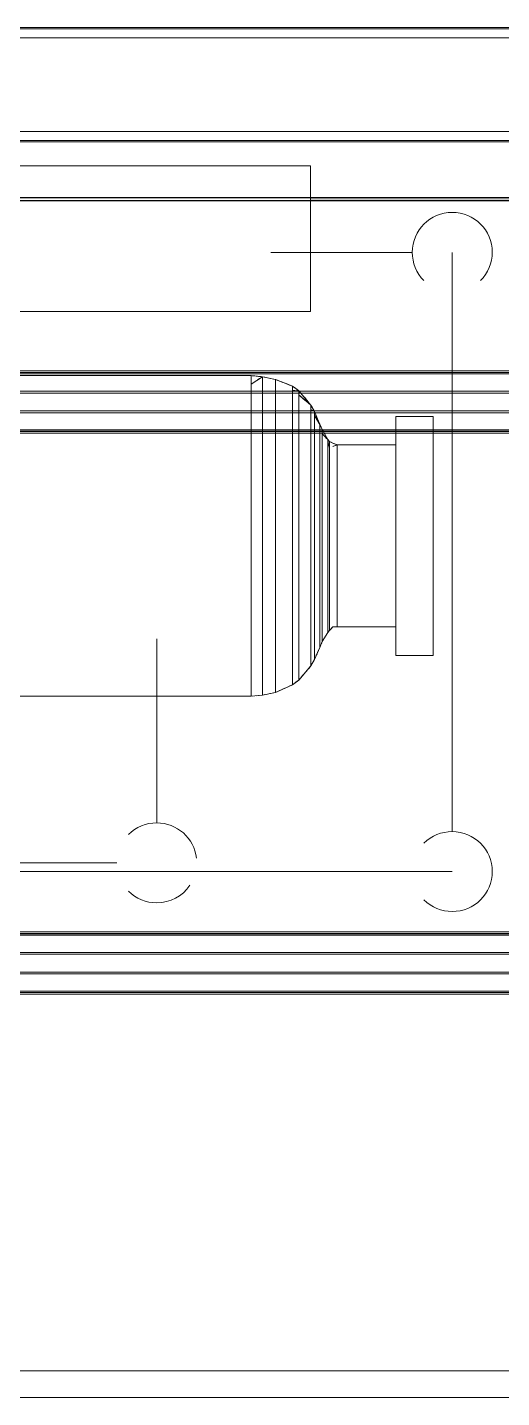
# Model space of a CAD drawing. Header units: centimetres. Extents: x -1906 to 5208, y -261 to 2955.
# Drawn here: x -537.8 to -448.8, y 1942.9 to 2199.9 of the extents above; entities that cross this region are included whole.
import ezdxf

# ---------------------------------------------------------------- set-up
doc = ezdxf.new("R2010")
doc.units = ezdxf.units.CM
doc.linetypes.add('_Overhead', pattern=[0.47625, 0.3175, -0.15875])
doc.linetypes.add('Hidden', pattern=[0.714375, 0.47625, -0.238125])
for name, color, linetype, lineweight in [('A-DETL-HDLN', 7, 'Hidden', 18), ('A-WALL', 7, 'Continuous', 18), ('A-WALL-PATT', 7, 'Continuous', 50), ('M-EQPM', 7, 'Continuous', 18), ('M-HVAC-DUCT', 7, 'Continuous', 18), ('P-PIPE', 7, 'Continuous', 18), ('S-BEAM', 7, 'Continuous', 18)]:
    doc.layers.add(name, color=color, linetype=linetype, lineweight=lineweight)

# ---------------------------------------------------------------- blocks, each defined once
blk = doc.blocks.new('Costanera Perfil Z - Parametrizado - h_22cm-1721855-N01 - Planta trazado tuberias refrig exist_ - detalle 1')
at = {"layer": 'S-BEAM', "color": 254, "true_color": 0xcccccc}
for p, q in [((-10.75, 295.36), (-10.75, 1931.15)), ((-10.75, 1931.15), (-10.75, 295.36)), ((-10.45, 1931.15), (-10.45, 295.36)), ((-10.45, 1931.15), (-10.45, 295.36)), ((-8.8, 1931.15), (-8.8, 295.36)), ((-8.8, 1931.15), (-8.8, 295.36)), ((8.8, 1931.15), (8.8, 248.74)), ((8.8, 1931.15), (8.8, 248.74)), ((10.45, 1931.15), (10.45, 323.25)), ((10.45, 1931.15), (10.45, 323.25)), ((10.75, 1931.15), (10.75, 323.25)), ((10.75, 1931.15), (10.75, 323.25))]:
    blk.add_line(p, q, dxfattribs=at)
blk = doc.blocks.new('Costanera Perfil Z - Parametrizado - h_22cm-1724293-N01 - Planta trazado tuberias refrig exist_ - detalle 1')
at = {"layer": 'S-BEAM', "color": 254, "true_color": 0xcccccc}
for p, q in [((-5.84, -2767.55), (-5.84, -4403.33)), ((-5.54, -2767.55), (-5.54, -4403.33)), ((-5.5, -4403.33), (-5.5, -2767.55)), ((-5.26, -2767.55), (-5.26, -4403.33)), ((1.67, -2767.55), (1.67, -4403.33)), ((2.01, -2767.55), (2.01, -4403.33)), ((-2.01, -3580.45), (-2.01, -4368.35)), ((-1.67, -3580.45), (-1.67, -4368.35)), ((5.26, -3580.45), (5.26, -4368.35)), ((5.5, -3580.45), (5.5, -4368.35)), ((5.54, -3580.45), (5.54, -4368.35)), ((5.84, -3580.45), (5.84, -4368.35))]:
    blk.add_line(p, q, dxfattribs=at)
blk = doc.blocks.new('Costanera Perfil Z - Parametrizado - h_22cm-V8-N01 - Planta trazado tuberias refrig exist_ - detalle 1')
at = {"layer": 'S-BEAM', "color": 254, "true_color": 0xcccccc}
for p, q in [((-5.84, -2767.55), (-5.84, -4403.33)), ((-5.54, -2767.55), (-5.54, -4403.33)), ((-5.5, -4403.33), (-5.5, -2767.55)), ((-5.26, -2767.55), (-5.26, -4403.33)), ((1.67, -2767.55), (1.67, -4403.33)), ((2.01, -2767.55), (2.01, -4403.33)), ((5.54, -2767.55), (5.54, -4403.33)), ((5.84, -2767.55), (5.84, -4403.33)), ((-2.01, -3580.45), (-2.01, -4368.35)), ((-1.67, -3580.45), (-1.67, -4368.35)), ((5.26, -3580.45), (5.26, -4368.35)), ((5.5, -3580.45), (5.5, -4368.35))]:
    blk.add_line(p, q, dxfattribs=at)
blk = doc.blocks.new('PQ_RVR_EST-01_ZZ_ZZ_MO_T_A_rvt-1-N01 - Planta trazado tuberias refrig exist_ - detalle 1')
at = {"layer": 'S-BEAM', "color": 254, "linetype": '_Overhead', "lineweight": 18, "true_color": 0xd4d4d4}
for name, p, rotation in [('Costanera Perfil Z - Parametrizado - h_22cm-1721855-N01 - Planta trazado tuberias refrig exist_ - detalle 1', (183.57, 2189.2), 90.00000000000001), ('Costanera Perfil Z - Parametrizado - h_22cm-V8-N01 - Planta trazado tuberias refrig exist_ - detalle 1', (-4515.13, 2129.67), 89.99999999999964), ('Costanera Perfil Z - Parametrizado - h_22cm-1724293-N01 - Planta trazado tuberias refrig exist_ - detalle 1', (-4515.13, 2024.39), 89.99999999999964)]:
    blk.add_blockref(name, p, dxfattribs=dict(at, rotation=rotation))
blk = doc.blocks.new('PQ_RVR_ARQ-01_ZZ_ZZ_MO_T_A_rvt-1-N01 - Planta trazado tuberias refrig exist_ - detalle 1')
at = {"layer": 'A-WALL-PATT', "lineweight": 18, "true_color": 0xdddddd}
h = blk.add_hatch(color=254, dxfattribs=at)
h.paths.add_polyline_path([(-118.93, 2167.46), (-118.93, 2167.96), (-484.65, 2167.96), (-484.65, 2167.46), (-170.32, 2167.46)])
h.paths.add_polyline_path([(-808.25, 2167.46), (-808.25, 2167.96), (-1098.85, 2167.96), (-1098.85, 2167.46), (-853.8, 2167.46)])
h.paths.add_polyline_path([(-1101.39, 2167.46), (-1101.39, 2167.96), (-1126.31, 2167.96), (-1126.31, 2167.46), (-1116.68, 2167.46)])
h.paths.add_polyline_path([(-1128.85, 2167.46), (-1128.85, 2167.96), (-1308.74, 2167.96), (-1308.74, 2167.46)])
h.paths.add_polyline_path([(-1458.74, 2167.46), (-1458.74, 2167.96), (-1476.02, 2167.96), (-1476.02, 2167.46)])
h.paths.add_polyline_path([(-1556.02, 2167.46), (-1556.02, 2167.96), (-1679.32, 2167.96), (-1679.32, 2167.46), (-1589.85, 2167.46)])
h.paths.add_polyline_path([(-1729.32, 2167.46), (-1729.32, 2167.96), (-1747.58, 2167.96), (-1747.58, 2167.46)])
h.paths.add_polyline_path([(-1726.78, 2167.46), (-1720.82, 2167.46), (-1720.82, 2167.96), (-1726.78, 2167.96)])
h.paths.add_polyline_path([(-1718.28, 2167.46), (-1693.36, 2167.46), (-1693.36, 2167.96), (-1718.28, 2167.96)])
h.paths.add_polyline_path([(-1690.82, 2167.46), (-1681.86, 2167.46), (-1681.86, 2167.96), (-1690.82, 2167.96), (-1690.82, 2167.6)])
at = {"layer": 'A-WALL', "color": 253, "lineweight": 25, "true_color": 0xaaaaaa}
for p, q in [((-118.93, 2167.96), (-1747.58, 2167.96)), ((-1747.58, 2167.46), (-118.93, 2167.46))]:
    blk.add_line(p, q, dxfattribs=at)
blk = doc.blocks.new('bomba 3 - bomba 3-1351462-N01 - Planta trazado tuberias refrig exist_ - detalle 1')
at = {"layer": 'A-DETL-HDLN'}
for p, q in [((-21.75, 162.04), (-23.41, 162.04)), ((-23.41, 162.04), (-21.75, 162.04)), ((-23.41, 155.04), (-23.41, 162.04)), ((-18.56, 162.04), (-21.75, 162.04)), ((-21.75, 162.04), (-18.56, 162.04)), ((-14.08, 162.04), (-18.56, 162.04)), ((-18.56, 162.04), (-14.08, 162.04)), ((-8.62, 162.04), (-14.08, 162.04)), ((-14.08, 162.04), (-8.62, 162.04)), ((-2.61, 162.04), (-8.62, 162.04)), ((-8.62, 162.04), (-2.61, 162.04)), ((3.51, 162.04), (-2.61, 162.04)), ((-2.61, 162.04), (3.51, 162.04)), ((9.3, 162.04), (3.51, 162.04)), ((3.51, 162.04), (9.3, 162.04)), ((14.32, 162.04), (9.3, 162.04)), ((9.3, 162.04), (14.32, 162.04)), ((18.19, 162.04), (14.32, 162.04)), ((14.32, 162.04), (18.19, 162.04)), ((20.64, 162.04), (18.19, 162.04)), ((20.64, 162.04), (18.19, 162.04)), ((21.47, 162.04), (20.64, 162.04)), ((20.64, 162.04), (21.47, 162.04)), ((21.47, 155.04), (21.47, 162.04)), ((-23.41, 155.04), (-21.75, 155.04)), ((-21.75, 155.04), (-23.41, 155.04)), ((-21.75, 155.04), (-18.56, 155.04)), ((-18.56, 155.04), (-21.75, 155.04)), ((-18.56, 155.04), (-14.08, 155.04)), ((-14.08, 155.04), (-18.56, 155.04)), ((-18.05, 155.04), (-18.05, 144.01)), ((-14.08, 155.04), (-8.62, 155.04)), ((-8.62, 155.04), (-14.08, 155.04)), ((-8.62, 155.04), (-2.61, 155.04)), ((-2.61, 155.04), (-8.62, 155.04)), ((-2.61, 155.04), (3.51, 155.04)), ((3.51, 155.04), (-2.61, 155.04)), ((3.51, 155.04), (9.3, 155.04)), ((9.3, 155.04), (3.51, 155.04)), ((9.3, 155.04), (14.32, 155.04)), ((14.32, 155.04), (9.3, 155.04)), ((14.32, 155.04), (18.19, 155.04)), ((18.19, 155.04), (14.32, 155.04)), ((16.09, 155.04), (16.09, 144.01)), ((18.19, 155.04), (20.64, 155.04)), ((20.64, 155.04), (18.19, 155.04)), ((21.47, 155.04), (20.64, 155.04)), ((21.47, 155.04), (20.64, 155.04)), ((-18.41, 143.22), (-18.05, 144.01)), ((-18.05, 144.01), (-18.41, 143.22)), ((-17.77, 143.22), (-18.05, 144.01)), ((-17.77, 143.22), (-18.05, 144.01)), ((-16.54, 144.01), (-18.05, 144.01)), ((-16.54, 144.01), (-18.05, 144.01)), ((-13.66, 144.01), (-16.54, 144.01)), ((-13.66, 144.01), (-16.54, 144.01)), ((-9.66, 144.01), (-13.66, 144.01)), ((-9.66, 144.01), (-13.66, 144.01)), ((-4.89, 144.01), (-9.66, 144.01)), ((-4.89, 144.01), (-9.66, 144.01)), ((0.21, 144.01), (-4.89, 144.01)), ((0.21, 144.01), (-4.89, 144.01)), ((5.2, 144.01), (0.21, 144.01)), ((5.2, 144.01), (0.21, 144.01)), ((9.63, 144.01), (5.2, 144.01)), ((9.63, 144.01), (5.2, 144.01)), ((13.11, 144.01), (9.63, 144.01)), ((13.11, 144.01), (9.63, 144.01)), ((15.33, 144.01), (13.11, 144.01)), ((15.33, 144.01), (13.11, 144.01)), ((15.33, 144.01), (16.09, 144.01)), ((15.33, 144.01), (16.09, 144.01)), ((16.11, 143.22), (16.09, 144.01)), ((16.09, 144.01), (16.1, 143.88)), ((-19.06, 142.26), (-20.96, 141.23)), ((-20.96, 141.23), (-19.06, 142.26)), ((-20.15, 141.23), (-19.06, 142.26)), ((-20.15, 141.23), (-19.06, 142.26)), ((-19.06, 142.26), (-18.7, 142.57)), ((-18.7, 142.57), (-19.06, 142.26)), ((-19.06, 142.26), (-17.46, 142.26)), ((-17.46, 142.26), (-19.06, 142.26)), ((-18.7, 142.57), (-18.41, 143.22)), ((-17.14, 142.57), (-18.7, 142.57)), ((-18.7, 142.57), (-17.46, 142.26)), ((-17.46, 142.26), (-18.7, 142.57)), ((-18.7, 142.57), (-17.14, 142.57)), ((-18.41, 143.22), (-18.47, 143.09)), ((-17.46, 142.26), (-14.41, 142.26)), ((-14.41, 142.26), (-17.46, 142.26)), ((-14.14, 142.57), (-17.14, 142.57)), ((-17.14, 142.57), (-14.14, 142.57)), ((-14.41, 142.26), (-10.17, 142.26)), ((-10.17, 142.26), (-14.41, 142.26)), ((-9.99, 142.57), (-14.14, 142.57)), ((-14.14, 142.57), (-9.99, 142.57)), ((-10.17, 142.26), (-5.12, 142.26)), ((-5.12, 142.26), (-10.17, 142.26)), ((-5.04, 142.57), (-9.99, 142.57)), ((-9.99, 142.57), (-5.04, 142.57)), ((-5.12, 142.26), (0.29, 142.26)), ((0.29, 142.26), (-5.12, 142.26)), ((0.26, 142.57), (-5.04, 142.57)), ((-5.04, 142.57), (0.26, 142.57)), ((0.26, 142.57), (5.44, 142.57)), ((0.26, 142.57), (5.44, 142.57)), ((0.29, 142.26), (5.57, 142.26)), ((5.57, 142.26), (0.29, 142.26)), ((10.04, 142.57), (5.44, 142.57)), ((5.44, 142.57), (10.04, 142.57)), ((5.57, 142.26), (10.27, 142.26)), ((10.27, 142.26), (5.57, 142.26)), ((13.66, 142.57), (10.04, 142.57)), ((10.04, 142.57), (13.66, 142.57)), ((10.27, 142.26), (13.95, 142.26)), ((13.95, 142.26), (10.27, 142.26)), ((15.96, 142.57), (13.66, 142.57)), ((15.96, 142.57), (13.66, 142.57)), ((13.95, 142.26), (16.31, 142.26)), ((16.31, 142.26), (13.95, 142.26)), ((16.76, 142.57), (15.96, 142.57)), ((15.96, 142.57), (16.76, 142.57)), ((16.11, 143.22), (16.76, 142.57)), ((17.12, 142.26), (16.31, 142.26)), ((16.31, 142.26), (17.12, 142.26)), ((16.66, 142.67), (16.76, 142.57)), ((17.12, 142.26), (16.76, 142.57)), ((17.12, 142.26), (18.81, 141.23)), ((-69.57, 139.04), (-70.4, 139.04)), ((-70.4, 139.04), (-69.57, 139.04)), ((-70.4, -184.56), (-70.4, 139.04)), ((-67.2, 139.04), (-69.57, 139.04)), ((-69.57, 139.04), (-67.2, 139.04)), ((-63.56, 139.04), (-67.2, 139.04)), ((-67.2, 139.04), (-63.56, 139.04)), ((-59.1, 139.04), (-63.56, 139.04)), ((-63.56, 139.04), (-59.1, 139.04)), ((-54.36, 139.04), (-59.1, 139.04)), ((-54.36, 139.04), (-59.1, 139.04)), ((-49.9, 139.04), (-54.36, 139.04)), ((-49.9, 139.04), (-54.36, 139.04)), ((-46.26, 139.04), (-49.9, 139.04)), ((-46.26, 139.04), (-49.9, 139.04)), ((-43.89, 139.04), (-46.26, 139.04)), ((-43.89, 139.04), (-46.26, 139.04)), ((-43.07, 139.04), (-43.89, 139.04)), ((-43.07, 139.04), (-43.89, 139.04)), ((-43.07, -184.56), (-43.07, 139.04)), ((-43.07, -184.56), (-43.07, 139.04)), ((-25.53, 139.11), (-28.21, 136.82)), ((-25.53, 139.11), (-28.21, 136.82)), ((-25.53, 139.11), (-27.42, 136.82)), ((-27.42, 136.82), (-25.53, 139.11)), ((-25.53, 139.11), (-24.34, 139.74)), ((-24.34, 139.74), (-25.53, 139.11)), ((-25.53, 139.11), (-24.7, 139.11)), ((-25.53, 139.11), (-24.7, 139.11)), ((-24.34, 139.74), (-24.7, 139.11)), ((-24.7, 139.11), (-24.34, 139.74)), ((-24.7, 139.11), (-22.26, 139.11)), ((-24.7, 139.11), (-22.26, 139.11)), ((-24.34, 139.74), (-21.88, 140.79)), ((-21.88, 140.79), (-24.34, 139.74)), ((-24.34, 139.74), (-23.55, 139.74)), ((-24.34, 139.74), (-23.55, 139.74)), ((-21.88, 140.79), (-23.55, 139.74)), ((-23.55, 139.74), (-21.88, 140.79)), ((-23.55, 139.74), (-21.22, 139.74)), ((-23.55, 139.74), (-21.22, 139.74)), ((-22.26, 139.11), (-18.37, 139.11)), ((-22.26, 139.11), (-18.37, 139.11)), ((-21.88, 140.79), (-20.96, 141.23)), ((-21.88, 140.79), (-20.96, 141.23)), ((-20.34, 140.79), (-21.88, 140.79)), ((-21.88, 140.79), (-20.34, 140.79)), ((-21.22, 139.74), (-17.53, 139.74)), ((-21.22, 139.74), (-17.53, 139.74)), ((-20.15, 141.23), (-20.96, 141.23)), ((-20.15, 141.23), (-20.96, 141.23)), ((-17.36, 140.79), (-20.34, 140.79)), ((-20.34, 140.79), (-17.36, 140.79)), ((-17.8, 141.23), (-20.15, 141.23)), ((-17.8, 141.23), (-20.15, 141.23)), ((-18.37, 139.11), (-13.3, 139.11)), ((-18.37, 139.11), (-13.3, 139.11)), ((-14.09, 141.23), (-17.8, 141.23)), ((-14.09, 141.23), (-17.8, 141.23)), ((-17.53, 139.74), (-12.71, 139.74)), ((-17.53, 139.74), (-12.71, 139.74)), ((-13.18, 140.79), (-17.36, 140.79)), ((-17.36, 140.79), (-13.18, 140.79)), ((-9.33, 141.23), (-14.09, 141.23)), ((-9.33, 141.23), (-14.09, 141.23)), ((-13.3, 139.11), (-7.4, 139.11)), ((-13.3, 139.11), (-7.4, 139.11)), ((-8.11, 140.79), (-13.18, 140.79)), ((-13.18, 140.79), (-8.11, 140.79)), ((-12.71, 139.74), (-7.1, 139.74)), ((-12.71, 139.74), (-7.1, 139.74)), ((-3.9, 141.23), (-9.33, 141.23)), ((-3.9, 141.23), (-9.33, 141.23)), ((-2.51, 140.79), (-8.11, 140.79)), ((-8.11, 140.79), (-2.51, 140.79)), ((-7.4, 139.11), (-1.07, 139.11)), ((-7.4, 139.11), (-1.07, 139.11)), ((-7.1, 139.74), (-1.07, 139.74)), ((-7.1, 139.74), (-1.07, 139.74)), ((1.76, 141.23), (-3.9, 141.23)), ((1.76, 141.23), (-3.9, 141.23)), ((3.2, 140.79), (-2.51, 140.79)), ((-2.51, 140.79), (3.2, 140.79)), ((-1.07, 139.74), (4.95, 139.74)), ((-1.07, 139.74), (4.95, 139.74)), ((-1.07, 139.11), (5.26, 139.11)), ((-1.07, 139.11), (5.26, 139.11)), ((7.19, 141.23), (1.76, 141.23)), ((7.19, 141.23), (1.76, 141.23)), ((8.59, 140.79), (3.2, 140.79)), ((3.2, 140.79), (8.59, 140.79)), ((4.95, 139.74), (10.56, 139.74)), ((4.95, 139.74), (10.56, 139.74)), ((5.26, 139.11), (11.16, 139.11)), ((5.26, 139.11), (11.16, 139.11)), ((11.95, 141.23), (7.19, 141.23)), ((11.95, 141.23), (7.19, 141.23)), ((13.26, 140.79), (8.59, 140.79)), ((8.59, 140.79), (13.26, 140.79)), ((10.56, 139.74), (15.38, 139.74)), ((10.56, 139.74), (15.38, 139.74)), ((11.16, 139.11), (16.22, 139.11)), ((11.16, 139.11), (16.22, 139.11)), ((15.65, 141.23), (11.95, 141.23)), ((15.65, 141.23), (11.95, 141.23)), ((16.87, 140.79), (13.26, 140.79)), ((13.26, 140.79), (16.87, 140.79)), ((15.38, 139.74), (19.08, 139.74)), ((15.38, 139.74), (19.08, 139.74)), ((18.01, 141.23), (15.65, 141.23)), ((18.01, 141.23), (15.65, 141.23)), ((16.22, 139.11), (20.11, 139.11)), ((16.22, 139.11), (20.11, 139.11)), ((19.15, 140.79), (16.87, 140.79)), ((16.87, 140.79), (19.15, 140.79)), ((18.01, 141.23), (18.81, 141.23)), ((18.01, 141.23), (18.81, 141.23)), ((18.81, 141.23), (19.93, 140.79)), ((21.4, 139.74), (19.08, 139.74)), ((21.4, 139.74), (19.08, 139.74)), ((19.15, 140.79), (19.93, 140.79)), ((19.93, 140.79), (19.15, 140.79)), ((22.2, 139.74), (19.93, 140.79)), ((20.11, 139.11), (22.55, 139.11)), ((20.11, 139.11), (22.55, 139.11)), ((21.4, 139.74), (22.2, 139.74)), ((21.4, 139.74), (22.2, 139.74)), ((23.39, 139.11), (22.2, 139.74)), ((23.39, 139.11), (22.55, 139.11)), ((23.39, 139.11), (22.55, 139.11)), ((26.06, 136.82), (23.39, 139.11)), ((-29.09, 135.62), (-28.21, 136.82)), ((-28.21, 136.82), (-29.09, 135.62)), ((-28.21, 136.82), (-28.28, 135.62)), ((-28.28, 135.62), (-28.21, 136.82)), ((-28.21, 136.82), (-27.42, 136.82)), ((-28.21, 136.82), (-27.42, 136.82)), ((-27.42, 136.82), (-25.1, 136.82)), ((-27.42, 136.82), (-25.1, 136.82)), ((-25.1, 136.82), (-21.38, 136.82)), ((-25.1, 136.82), (-21.38, 136.82)), ((-21.38, 136.82), (-16.49, 136.82)), ((-21.38, 136.82), (-16.49, 136.82)), ((-16.49, 136.82), (-10.69, 136.82)), ((-16.49, 136.82), (-10.69, 136.82)), ((-10.69, 136.82), (-4.34, 136.82)), ((-10.69, 136.82), (-4.34, 136.82)), ((-4.34, 136.82), (2.2, 136.82)), ((-4.34, 136.82), (2.2, 136.82)), ((2.2, 136.82), (8.55, 136.82)), ((2.2, 136.82), (8.55, 136.82)), ((8.55, 136.82), (14.34, 136.82)), ((8.55, 136.82), (14.34, 136.82)), ((14.34, 136.82), (19.24, 136.82)), ((14.34, 136.82), (19.24, 136.82)), ((19.24, 136.82), (22.95, 136.82)), ((19.24, 136.82), (22.95, 136.82)), ((25.27, 136.82), (22.95, 136.82)), ((25.27, 136.82), (22.95, 136.82)), ((25.27, 136.82), (26.06, 136.82)), ((25.27, 136.82), (26.06, 136.82)), ((26.95, 135.62), (26.06, 136.82)), ((-29.09, 135.62), (-30.33, 132.44)), ((-30.33, 132.44), (-29.09, 135.62)), ((-29.09, 135.62), (-28.28, 135.62)), ((-29.09, 135.62), (-28.28, 135.62)), ((-28.28, 135.62), (-25.88, 135.62)), ((-28.28, 135.62), (-25.88, 135.62)), ((-25.88, 135.62), (-22.05, 135.62)), ((-25.88, 135.62), (-22.05, 135.62)), ((-22.05, 135.62), (-16.99, 135.62)), ((-22.05, 135.62), (-16.99, 135.62)), ((-16.99, 135.62), (-11.01, 135.62)), ((-16.99, 135.62), (-11.01, 135.62)), ((-11.01, 135.62), (-4.45, 135.62)), ((-11.01, 135.62), (-4.45, 135.62)), ((-4.45, 135.62), (2.3, 135.62)), ((-4.45, 135.62), (2.3, 135.62)), ((2.3, 135.62), (8.86, 135.62)), ((2.3, 135.62), (8.86, 135.62)), ((8.86, 135.62), (14.84, 135.62)), ((8.86, 135.62), (14.84, 135.62)), ((14.84, 135.62), (19.9, 135.62)), ((14.84, 135.62), (19.9, 135.62)), ((19.9, 135.62), (23.74, 135.62)), ((19.9, 135.62), (23.74, 135.62)), ((23.74, 135.62), (26.13, 135.62)), ((23.74, 135.62), (26.13, 135.62)), ((26.95, 135.62), (26.13, 135.62)), ((26.95, 135.62), (26.13, 135.62)), ((28.38, 132.44), (26.95, 135.62)), ((-30.84, 129.99), (-30.33, 132.44)), ((-30.33, 132.44), (-28.75, 132.44)), ((-30.33, 132.44), (-28.75, 132.44)), ((-28.75, 132.44), (-25.68, 132.44)), ((-28.75, 132.44), (-25.68, 132.44)), ((-25.68, 132.44), (-21.29, 132.44)), ((-25.68, 132.44), (-21.29, 132.44)), ((-21.29, 132.44), (-15.8, 132.44)), ((-21.29, 132.44), (-15.8, 132.44)), ((-15.8, 132.44), (-9.52, 132.44)), ((-15.8, 132.44), (-9.52, 132.44)), ((-9.52, 132.44), (-2.79, 132.44)), ((-9.52, 132.44), (-2.79, 132.44)), ((-2.79, 132.44), (4.04, 132.44)), ((-2.79, 132.44), (4.04, 132.44)), ((4.04, 132.44), (10.59, 132.44)), ((4.04, 132.44), (10.59, 132.44)), ((10.59, 132.44), (16.52, 132.44)), ((10.59, 132.44), (16.52, 132.44)), ((16.52, 132.44), (21.49, 132.44)), ((16.52, 132.44), (21.49, 132.44)), ((21.49, 132.44), (25.25, 132.44)), ((21.49, 132.44), (25.25, 132.44)), ((27.59, 132.44), (25.25, 132.44)), ((27.59, 132.44), (25.25, 132.44)), ((27.59, 132.44), (28.38, 132.44)), ((27.59, 132.44), (28.38, 132.44)), ((28.9, 129.99), (28.38, 132.44)), ((-30.84, 129.99), (-31.06, 127.89)), ((-31.06, 127.89), (-30.84, 129.99)), ((-30.84, 129.99), (-29.23, 129.99)), ((-29.23, 129.99), (-30.84, 129.99)), ((-29.44, 127.89), (-30.84, 129.99)), ((-29.44, 127.89), (-30.84, 129.99)), ((-29.23, 129.99), (-26.11, 129.99)), ((-26.11, 129.99), (-29.23, 129.99)), ((-26.11, 129.99), (-21.64, 129.99)), ((-21.64, 129.99), (-26.11, 129.99)), ((-21.64, 129.99), (-16.06, 129.99)), ((-16.06, 129.99), (-21.64, 129.99)), ((-16.06, 129.99), (-9.67, 129.99)), ((-9.67, 129.99), (-16.06, 129.99)), ((-9.67, 129.99), (-2.82, 129.99)), ((-2.82, 129.99), (-9.67, 129.99)), ((-2.82, 129.99), (4.13, 129.99)), ((4.13, 129.99), (-2.82, 129.99)), ((4.13, 129.99), (10.8, 129.99)), ((10.8, 129.99), (4.13, 129.99)), ((10.8, 129.99), (16.82, 129.99)), ((16.82, 129.99), (10.8, 129.99)), ((16.82, 129.99), (21.88, 129.99)), ((21.88, 129.99), (16.82, 129.99)), ((21.88, 129.99), (25.71, 129.99)), ((25.71, 129.99), (21.88, 129.99)), ((25.71, 129.99), (28.09, 129.99)), ((28.09, 129.99), (25.71, 129.99)), ((28.9, 129.99), (28.09, 129.99)), ((28.9, 129.99), (28.09, 129.99)), ((28.9, 129.99), (29.11, 127.89)), ((-29.44, 127.89), (-31.06, 127.89)), ((-29.44, 127.89), (-31.06, 127.89)), ((-31.06, 127.89), (-31.06, -72.16)), ((-26.29, 127.89), (-29.44, 127.89)), ((-26.29, 127.89), (-29.44, 127.89)), ((-21.79, 127.89), (-26.29, 127.89)), ((-21.79, 127.89), (-26.29, 127.89)), ((-21.79, 127.89), (-16.17, 127.89)), ((-16.17, 127.89), (-21.79, 127.89)), ((-16.17, 127.89), (-9.73, 127.89)), ((-9.73, 127.89), (-16.17, 127.89)), ((-9.73, 127.89), (-2.83, 127.89)), ((-2.83, 127.89), (-9.73, 127.89)), ((-2.83, 127.89), (4.17, 127.89)), ((4.17, 127.89), (-2.83, 127.89)), ((4.17, 127.89), (10.88, 127.89)), ((10.88, 127.89), (4.17, 127.89)), ((10.88, 127.89), (16.95, 127.89)), ((16.95, 127.89), (10.88, 127.89)), ((16.95, 127.89), (22.05, 127.89)), ((22.05, 127.89), (16.95, 127.89)), ((25.9, 127.89), (22.05, 127.89)), ((25.9, 127.89), (22.05, 127.89)), ((25.9, 127.89), (28.3, 127.89)), ((28.3, 127.89), (25.9, 127.89)), ((28.3, 127.89), (29.11, 127.89)), ((29.11, 127.89), (28.3, 127.89)), ((29.11, -86.67), (29.11, 127.89))]:
    blk.add_line(p, q, dxfattribs=at)
at = {"layer": 'M-EQPM'}
for p, q in [((-21.75, 162.04), (-23.41, 162.04)), ((-23.41, 162.04), (-21.75, 162.04)), ((-23.41, 155.04), (-23.41, 162.04)), ((-18.56, 162.04), (-21.75, 162.04)), ((-21.75, 162.04), (-18.56, 162.04)), ((-14.08, 162.04), (-18.56, 162.04)), ((-18.56, 162.04), (-14.08, 162.04)), ((-8.62, 162.04), (-14.08, 162.04)), ((-14.08, 162.04), (-8.62, 162.04)), ((-2.61, 162.04), (-8.62, 162.04)), ((-8.62, 162.04), (-2.61, 162.04)), ((3.51, 162.04), (-2.61, 162.04)), ((-2.61, 162.04), (3.51, 162.04)), ((9.3, 162.04), (3.51, 162.04)), ((3.51, 162.04), (9.3, 162.04)), ((14.32, 162.04), (9.3, 162.04)), ((9.3, 162.04), (14.32, 162.04)), ((18.19, 162.04), (14.32, 162.04)), ((14.32, 162.04), (18.19, 162.04)), ((20.64, 162.04), (18.19, 162.04)), ((20.64, 162.04), (18.19, 162.04)), ((21.47, 162.04), (20.64, 162.04)), ((20.64, 162.04), (21.47, 162.04)), ((21.47, 155.04), (21.47, 162.04)), ((-23.41, 155.04), (-21.75, 155.04)), ((-21.75, 155.04), (-23.41, 155.04)), ((-21.75, 155.04), (-18.56, 155.04)), ((-18.56, 155.04), (-21.75, 155.04)), ((-18.56, 155.04), (-14.08, 155.04)), ((-14.08, 155.04), (-18.56, 155.04)), ((-18.05, 155.04), (-18.05, 144.01)), ((-14.08, 155.04), (-8.62, 155.04)), ((-8.62, 155.04), (-14.08, 155.04)), ((-8.62, 155.04), (-2.61, 155.04)), ((-2.61, 155.04), (-8.62, 155.04)), ((-2.61, 155.04), (3.51, 155.04)), ((3.51, 155.04), (-2.61, 155.04)), ((3.51, 155.04), (9.3, 155.04)), ((9.3, 155.04), (3.51, 155.04)), ((9.3, 155.04), (14.32, 155.04)), ((14.32, 155.04), (9.3, 155.04)), ((14.32, 155.04), (18.19, 155.04)), ((18.19, 155.04), (14.32, 155.04)), ((16.09, 155.04), (16.09, 144.01)), ((18.19, 155.04), (20.64, 155.04)), ((20.64, 155.04), (18.19, 155.04)), ((21.47, 155.04), (20.64, 155.04)), ((21.47, 155.04), (20.64, 155.04)), ((-18.41, 143.22), (-18.05, 144.01)), ((-18.05, 144.01), (-18.41, 143.22)), ((-17.77, 143.22), (-18.05, 144.01)), ((-17.77, 143.22), (-18.05, 144.01)), ((-16.54, 144.01), (-18.05, 144.01)), ((-16.54, 144.01), (-18.05, 144.01)), ((-13.66, 144.01), (-16.54, 144.01)), ((-13.66, 144.01), (-16.54, 144.01)), ((-9.66, 144.01), (-13.66, 144.01)), ((-9.66, 144.01), (-13.66, 144.01)), ((-4.89, 144.01), (-9.66, 144.01)), ((-4.89, 144.01), (-9.66, 144.01)), ((0.21, 144.01), (-4.89, 144.01)), ((0.21, 144.01), (-4.89, 144.01)), ((5.2, 144.01), (0.21, 144.01)), ((5.2, 144.01), (0.21, 144.01)), ((9.63, 144.01), (5.2, 144.01)), ((9.63, 144.01), (5.2, 144.01)), ((13.11, 144.01), (9.63, 144.01)), ((13.11, 144.01), (9.63, 144.01)), ((15.33, 144.01), (13.11, 144.01)), ((15.33, 144.01), (13.11, 144.01)), ((15.33, 144.01), (16.09, 144.01)), ((15.33, 144.01), (16.09, 144.01)), ((16.11, 143.22), (16.09, 144.01)), ((16.09, 144.01), (16.1, 143.88)), ((-19.06, 142.26), (-20.96, 141.23)), ((-20.96, 141.23), (-19.06, 142.26)), ((-20.15, 141.23), (-19.06, 142.26)), ((-20.15, 141.23), (-19.06, 142.26)), ((-19.06, 142.26), (-18.7, 142.57)), ((-18.7, 142.57), (-19.06, 142.26)), ((-19.06, 142.26), (-17.46, 142.26)), ((-17.46, 142.26), (-19.06, 142.26)), ((-18.7, 142.57), (-18.41, 143.22)), ((-17.14, 142.57), (-18.7, 142.57)), ((-18.7, 142.57), (-17.46, 142.26)), ((-17.46, 142.26), (-18.7, 142.57)), ((-18.7, 142.57), (-17.14, 142.57)), ((-18.41, 143.22), (-18.47, 143.09)), ((-17.46, 142.26), (-14.41, 142.26)), ((-14.41, 142.26), (-17.46, 142.26)), ((-14.14, 142.57), (-17.14, 142.57)), ((-17.14, 142.57), (-14.14, 142.57)), ((-14.41, 142.26), (-10.17, 142.26)), ((-10.17, 142.26), (-14.41, 142.26)), ((-9.99, 142.57), (-14.14, 142.57)), ((-14.14, 142.57), (-9.99, 142.57)), ((-10.17, 142.26), (-5.12, 142.26)), ((-5.12, 142.26), (-10.17, 142.26)), ((-5.04, 142.57), (-9.99, 142.57)), ((-9.99, 142.57), (-5.04, 142.57)), ((-5.12, 142.26), (0.29, 142.26)), ((0.29, 142.26), (-5.12, 142.26)), ((0.26, 142.57), (-5.04, 142.57)), ((-5.04, 142.57), (0.26, 142.57)), ((0.26, 142.57), (5.44, 142.57)), ((0.26, 142.57), (5.44, 142.57)), ((0.29, 142.26), (5.57, 142.26)), ((5.57, 142.26), (0.29, 142.26)), ((10.04, 142.57), (5.44, 142.57)), ((5.44, 142.57), (10.04, 142.57)), ((5.57, 142.26), (10.27, 142.26)), ((10.27, 142.26), (5.57, 142.26)), ((13.66, 142.57), (10.04, 142.57)), ((10.04, 142.57), (13.66, 142.57)), ((10.27, 142.26), (13.95, 142.26)), ((13.95, 142.26), (10.27, 142.26)), ((15.96, 142.57), (13.66, 142.57)), ((15.96, 142.57), (13.66, 142.57)), ((13.95, 142.26), (16.31, 142.26)), ((16.31, 142.26), (13.95, 142.26)), ((16.76, 142.57), (15.96, 142.57)), ((15.96, 142.57), (16.76, 142.57)), ((16.11, 143.22), (16.76, 142.57)), ((17.12, 142.26), (16.31, 142.26)), ((16.31, 142.26), (17.12, 142.26)), ((16.66, 142.67), (16.76, 142.57)), ((17.12, 142.26), (16.76, 142.57)), ((17.12, 142.26), (18.81, 141.23)), ((-69.57, 139.04), (-70.4, 139.04)), ((-70.4, 139.04), (-69.57, 139.04)), ((-70.4, -184.56), (-70.4, 139.04)), ((-67.2, 139.04), (-69.57, 139.04)), ((-69.57, 139.04), (-67.2, 139.04)), ((-63.56, 139.04), (-67.2, 139.04)), ((-67.2, 139.04), (-63.56, 139.04)), ((-59.1, 139.04), (-63.56, 139.04)), ((-63.56, 139.04), (-59.1, 139.04)), ((-54.36, 139.04), (-59.1, 139.04)), ((-54.36, 139.04), (-59.1, 139.04)), ((-49.9, 139.04), (-54.36, 139.04)), ((-49.9, 139.04), (-54.36, 139.04)), ((-46.26, 139.04), (-49.9, 139.04)), ((-46.26, 139.04), (-49.9, 139.04)), ((-43.89, 139.04), (-46.26, 139.04)), ((-43.89, 139.04), (-46.26, 139.04)), ((-43.07, 139.04), (-43.89, 139.04)), ((-43.07, 139.04), (-43.89, 139.04)), ((-43.07, -184.56), (-43.07, 139.04)), ((-43.07, -184.56), (-43.07, 139.04)), ((-25.53, 139.11), (-28.21, 136.82)), ((-25.53, 139.11), (-28.21, 136.82)), ((-25.53, 139.11), (-27.42, 136.82)), ((-27.42, 136.82), (-25.53, 139.11)), ((-25.53, 139.11), (-24.34, 139.74)), ((-24.34, 139.74), (-25.53, 139.11)), ((-25.53, 139.11), (-24.7, 139.11)), ((-25.53, 139.11), (-24.7, 139.11)), ((-24.34, 139.74), (-24.7, 139.11)), ((-24.7, 139.11), (-24.34, 139.74)), ((-24.7, 139.11), (-22.26, 139.11)), ((-24.7, 139.11), (-22.26, 139.11)), ((-24.34, 139.74), (-21.88, 140.79)), ((-21.88, 140.79), (-24.34, 139.74)), ((-24.34, 139.74), (-23.55, 139.74)), ((-24.34, 139.74), (-23.55, 139.74)), ((-21.88, 140.79), (-23.55, 139.74)), ((-23.55, 139.74), (-21.88, 140.79)), ((-23.55, 139.74), (-21.22, 139.74)), ((-23.55, 139.74), (-21.22, 139.74)), ((-22.26, 139.11), (-18.37, 139.11)), ((-22.26, 139.11), (-18.37, 139.11)), ((-21.88, 140.79), (-20.96, 141.23)), ((-21.88, 140.79), (-20.96, 141.23)), ((-20.34, 140.79), (-21.88, 140.79)), ((-21.88, 140.79), (-20.34, 140.79)), ((-21.22, 139.74), (-17.53, 139.74)), ((-21.22, 139.74), (-17.53, 139.74)), ((-20.15, 141.23), (-20.96, 141.23)), ((-20.15, 141.23), (-20.96, 141.23)), ((-17.36, 140.79), (-20.34, 140.79)), ((-20.34, 140.79), (-17.36, 140.79)), ((-17.8, 141.23), (-20.15, 141.23)), ((-17.8, 141.23), (-20.15, 141.23)), ((-18.37, 139.11), (-13.3, 139.11)), ((-18.37, 139.11), (-13.3, 139.11)), ((-14.09, 141.23), (-17.8, 141.23)), ((-14.09, 141.23), (-17.8, 141.23)), ((-17.53, 139.74), (-12.71, 139.74)), ((-17.53, 139.74), (-12.71, 139.74)), ((-13.18, 140.79), (-17.36, 140.79)), ((-17.36, 140.79), (-13.18, 140.79)), ((-9.33, 141.23), (-14.09, 141.23)), ((-9.33, 141.23), (-14.09, 141.23)), ((-13.3, 139.11), (-7.4, 139.11)), ((-13.3, 139.11), (-7.4, 139.11)), ((-8.11, 140.79), (-13.18, 140.79)), ((-13.18, 140.79), (-8.11, 140.79)), ((-12.71, 139.74), (-7.1, 139.74)), ((-12.71, 139.74), (-7.1, 139.74)), ((-3.9, 141.23), (-9.33, 141.23)), ((-3.9, 141.23), (-9.33, 141.23)), ((-2.51, 140.79), (-8.11, 140.79)), ((-8.11, 140.79), (-2.51, 140.79)), ((-7.4, 139.11), (-1.07, 139.11)), ((-7.4, 139.11), (-1.07, 139.11)), ((-7.1, 139.74), (-1.07, 139.74)), ((-7.1, 139.74), (-1.07, 139.74)), ((1.76, 141.23), (-3.9, 141.23)), ((1.76, 141.23), (-3.9, 141.23)), ((3.2, 140.79), (-2.51, 140.79)), ((-2.51, 140.79), (3.2, 140.79)), ((-1.07, 139.74), (4.95, 139.74)), ((-1.07, 139.74), (4.95, 139.74)), ((-1.07, 139.11), (5.26, 139.11)), ((-1.07, 139.11), (5.26, 139.11)), ((7.19, 141.23), (1.76, 141.23)), ((7.19, 141.23), (1.76, 141.23)), ((8.59, 140.79), (3.2, 140.79)), ((3.2, 140.79), (8.59, 140.79)), ((4.95, 139.74), (10.56, 139.74)), ((4.95, 139.74), (10.56, 139.74)), ((5.26, 139.11), (11.16, 139.11)), ((5.26, 139.11), (11.16, 139.11)), ((11.95, 141.23), (7.19, 141.23)), ((11.95, 141.23), (7.19, 141.23)), ((13.26, 140.79), (8.59, 140.79)), ((8.59, 140.79), (13.26, 140.79)), ((10.56, 139.74), (15.38, 139.74)), ((10.56, 139.74), (15.38, 139.74)), ((11.16, 139.11), (16.22, 139.11)), ((11.16, 139.11), (16.22, 139.11)), ((15.65, 141.23), (11.95, 141.23)), ((15.65, 141.23), (11.95, 141.23)), ((16.87, 140.79), (13.26, 140.79)), ((13.26, 140.79), (16.87, 140.79)), ((15.38, 139.74), (19.08, 139.74)), ((15.38, 139.74), (19.08, 139.74)), ((18.01, 141.23), (15.65, 141.23)), ((18.01, 141.23), (15.65, 141.23)), ((16.22, 139.11), (20.11, 139.11)), ((16.22, 139.11), (20.11, 139.11)), ((19.15, 140.79), (16.87, 140.79)), ((16.87, 140.79), (19.15, 140.79)), ((18.01, 141.23), (18.81, 141.23)), ((18.01, 141.23), (18.81, 141.23)), ((18.81, 141.23), (19.93, 140.79)), ((21.4, 139.74), (19.08, 139.74)), ((21.4, 139.74), (19.08, 139.74)), ((19.15, 140.79), (19.93, 140.79)), ((19.93, 140.79), (19.15, 140.79)), ((22.2, 139.74), (19.93, 140.79)), ((20.11, 139.11), (22.55, 139.11)), ((20.11, 139.11), (22.55, 139.11)), ((21.4, 139.74), (22.2, 139.74)), ((21.4, 139.74), (22.2, 139.74)), ((23.39, 139.11), (22.2, 139.74)), ((23.39, 139.11), (22.55, 139.11)), ((23.39, 139.11), (22.55, 139.11)), ((26.06, 136.82), (23.39, 139.11)), ((-29.09, 135.62), (-28.21, 136.82)), ((-28.21, 136.82), (-29.09, 135.62)), ((-28.21, 136.82), (-28.28, 135.62)), ((-28.28, 135.62), (-28.21, 136.82)), ((-28.21, 136.82), (-27.42, 136.82)), ((-28.21, 136.82), (-27.42, 136.82)), ((-27.42, 136.82), (-25.1, 136.82)), ((-27.42, 136.82), (-25.1, 136.82)), ((-25.1, 136.82), (-21.38, 136.82)), ((-25.1, 136.82), (-21.38, 136.82)), ((-21.38, 136.82), (-16.49, 136.82)), ((-21.38, 136.82), (-16.49, 136.82)), ((-16.49, 136.82), (-10.69, 136.82)), ((-16.49, 136.82), (-10.69, 136.82)), ((-10.69, 136.82), (-4.34, 136.82)), ((-10.69, 136.82), (-4.34, 136.82)), ((-4.34, 136.82), (2.2, 136.82)), ((-4.34, 136.82), (2.2, 136.82)), ((2.2, 136.82), (8.55, 136.82)), ((2.2, 136.82), (8.55, 136.82)), ((8.55, 136.82), (14.34, 136.82)), ((8.55, 136.82), (14.34, 136.82)), ((14.34, 136.82), (19.24, 136.82)), ((14.34, 136.82), (19.24, 136.82)), ((19.24, 136.82), (22.95, 136.82)), ((19.24, 136.82), (22.95, 136.82)), ((25.27, 136.82), (22.95, 136.82)), ((25.27, 136.82), (22.95, 136.82)), ((25.27, 136.82), (26.06, 136.82)), ((25.27, 136.82), (26.06, 136.82)), ((26.95, 135.62), (26.06, 136.82)), ((-29.09, 135.62), (-30.33, 132.44)), ((-30.33, 132.44), (-29.09, 135.62)), ((-29.09, 135.62), (-28.28, 135.62)), ((-29.09, 135.62), (-28.28, 135.62)), ((-28.28, 135.62), (-25.88, 135.62)), ((-28.28, 135.62), (-25.88, 135.62)), ((-25.88, 135.62), (-22.05, 135.62)), ((-25.88, 135.62), (-22.05, 135.62)), ((-22.05, 135.62), (-16.99, 135.62)), ((-22.05, 135.62), (-16.99, 135.62)), ((-16.99, 135.62), (-11.01, 135.62)), ((-16.99, 135.62), (-11.01, 135.62)), ((-11.01, 135.62), (-4.45, 135.62)), ((-11.01, 135.62), (-4.45, 135.62)), ((-4.45, 135.62), (2.3, 135.62)), ((-4.45, 135.62), (2.3, 135.62)), ((2.3, 135.62), (8.86, 135.62)), ((2.3, 135.62), (8.86, 135.62)), ((8.86, 135.62), (14.84, 135.62)), ((8.86, 135.62), (14.84, 135.62)), ((14.84, 135.62), (19.9, 135.62)), ((14.84, 135.62), (19.9, 135.62)), ((19.9, 135.62), (23.74, 135.62)), ((19.9, 135.62), (23.74, 135.62)), ((23.74, 135.62), (26.13, 135.62)), ((23.74, 135.62), (26.13, 135.62)), ((26.95, 135.62), (26.13, 135.62)), ((26.95, 135.62), (26.13, 135.62)), ((28.38, 132.44), (26.95, 135.62)), ((-30.84, 129.99), (-30.33, 132.44)), ((-30.33, 132.44), (-28.75, 132.44)), ((-30.33, 132.44), (-28.75, 132.44)), ((-28.75, 132.44), (-25.68, 132.44)), ((-28.75, 132.44), (-25.68, 132.44)), ((-25.68, 132.44), (-21.29, 132.44)), ((-25.68, 132.44), (-21.29, 132.44)), ((-21.29, 132.44), (-15.8, 132.44)), ((-21.29, 132.44), (-15.8, 132.44)), ((-15.8, 132.44), (-9.52, 132.44)), ((-15.8, 132.44), (-9.52, 132.44)), ((-9.52, 132.44), (-2.79, 132.44)), ((-9.52, 132.44), (-2.79, 132.44)), ((-2.79, 132.44), (4.04, 132.44)), ((-2.79, 132.44), (4.04, 132.44)), ((4.04, 132.44), (10.59, 132.44)), ((4.04, 132.44), (10.59, 132.44)), ((10.59, 132.44), (16.52, 132.44)), ((10.59, 132.44), (16.52, 132.44)), ((16.52, 132.44), (21.49, 132.44)), ((16.52, 132.44), (21.49, 132.44)), ((21.49, 132.44), (25.25, 132.44)), ((21.49, 132.44), (25.25, 132.44)), ((27.59, 132.44), (25.25, 132.44)), ((27.59, 132.44), (25.25, 132.44)), ((27.59, 132.44), (28.38, 132.44)), ((27.59, 132.44), (28.38, 132.44)), ((28.9, 129.99), (28.38, 132.44)), ((-30.84, 129.99), (-31.06, 127.89)), ((-31.06, 127.89), (-30.84, 129.99)), ((-30.84, 129.99), (-29.23, 129.99)), ((-29.23, 129.99), (-30.84, 129.99)), ((-29.44, 127.89), (-30.84, 129.99)), ((-29.44, 127.89), (-30.84, 129.99)), ((-29.23, 129.99), (-26.11, 129.99)), ((-26.11, 129.99), (-29.23, 129.99)), ((-26.11, 129.99), (-21.64, 129.99)), ((-21.64, 129.99), (-26.11, 129.99)), ((-21.64, 129.99), (-16.06, 129.99)), ((-16.06, 129.99), (-21.64, 129.99)), ((-16.06, 129.99), (-9.67, 129.99)), ((-9.67, 129.99), (-16.06, 129.99)), ((-9.67, 129.99), (-2.82, 129.99)), ((-2.82, 129.99), (-9.67, 129.99)), ((-2.82, 129.99), (4.13, 129.99)), ((4.13, 129.99), (-2.82, 129.99)), ((4.13, 129.99), (10.8, 129.99)), ((10.8, 129.99), (4.13, 129.99)), ((10.8, 129.99), (16.82, 129.99)), ((16.82, 129.99), (10.8, 129.99)), ((16.82, 129.99), (21.88, 129.99)), ((21.88, 129.99), (16.82, 129.99)), ((21.88, 129.99), (25.71, 129.99)), ((25.71, 129.99), (21.88, 129.99)), ((25.71, 129.99), (28.09, 129.99)), ((28.09, 129.99), (25.71, 129.99)), ((28.9, 129.99), (28.09, 129.99)), ((28.9, 129.99), (28.09, 129.99)), ((28.9, 129.99), (29.11, 127.89)), ((-29.44, 127.89), (-31.06, 127.89)), ((-29.44, 127.89), (-31.06, 127.89)), ((-31.06, 127.89), (-31.06, -72.16)), ((-26.29, 127.89), (-29.44, 127.89)), ((-26.29, 127.89), (-29.44, 127.89)), ((-21.79, 127.89), (-26.29, 127.89)), ((-21.79, 127.89), (-26.29, 127.89)), ((-21.79, 127.89), (-16.17, 127.89)), ((-16.17, 127.89), (-21.79, 127.89)), ((-16.17, 127.89), (-9.73, 127.89)), ((-9.73, 127.89), (-16.17, 127.89)), ((-9.73, 127.89), (-2.83, 127.89)), ((-2.83, 127.89), (-9.73, 127.89)), ((-2.83, 127.89), (4.17, 127.89)), ((4.17, 127.89), (-2.83, 127.89)), ((4.17, 127.89), (10.88, 127.89)), ((10.88, 127.89), (4.17, 127.89)), ((10.88, 127.89), (16.95, 127.89)), ((16.95, 127.89), (10.88, 127.89)), ((16.95, 127.89), (22.05, 127.89)), ((22.05, 127.89), (16.95, 127.89)), ((25.9, 127.89), (22.05, 127.89)), ((25.9, 127.89), (22.05, 127.89)), ((25.9, 127.89), (28.3, 127.89)), ((28.3, 127.89), (25.9, 127.89)), ((28.3, 127.89), (29.11, 127.89)), ((29.11, 127.89), (28.3, 127.89)), ((29.11, -86.67), (29.11, 127.89))]:
    blk.add_line(p, q, dxfattribs=at)

msp = doc.modelspace()

# ---------------------------------------------------------------- linework, layer by layer
at = {"layer": 'A-DETL-HDLN', "color": 6, "linetype": 'Continuous', "true_color": 0xff00ff}
for p, q in [((-492.09, 2157.74), (-484.66, 2157.74)), ((-513.49, 2074.8), (-513.49, 2085.2))]:
    msp.add_line(p, q, dxfattribs=at)
at = {"layer": 'M-HVAC-DUCT', "color": 6, "true_color": 0xff00ff}
for p, q in [((-764.19, 1947.92), (-377.49, 1947.92)), ((-806.82, 1942.87), (-301.82, 1942.87))]:
    msp.add_line(p, q, dxfattribs=at)
at = {"layer": 'P-PIPE', "color": 6, "true_color": 0xff00ff}
for p, q in [((-484.65, 2157.74), (-465.59, 2157.74)), ((-458.09, 2157.74), (-458.09, 2150.24)), ((-458.09, 2150.24), (-458.09, 2049.07)), ((-513.49, 2050.7), (-513.49, 2074.8)), ((-520.99, 2043.2), (-566.09, 2043.2)), ((-465.59, 2041.57), (-566.09, 2041.57)), ((-458.09, 2041.57), (-465.59, 2041.57))]:
    msp.add_line(p, q, dxfattribs=at)
for centre, start, end in [((-458.09, 2157.74), 90, 180), ((-458.09, 2157.74), 0, 90), ((-458.09, 2157.74), 180, 225), ((-458.09, 2157.74), 315, 0), ((-513.49, 2043.2), 90, 135), ((-513.49, 2043.2), 6.7925, 90), ((-458.09, 2041.57), 90, 135), ((-458.09, 2041.57), 0, 90), ((-458.09, 2041.57), 270, 0), ((-513.49, 2043.2), 270, 325.8194), ((-513.49, 2043.2), 225, 270), ((-458.09, 2041.57), 225, 270)]:
    msp.add_arc(centre, 7.5, start, end, dxfattribs=at)

# ---------------------------------------------------------------- block references
at = {"lineweight": 5}
for name in ['PQ_RVR_ARQ-01_ZZ_ZZ_MO_T_A_rvt-1-N01 - Planta trazado tuberias refrig exist_ - detalle 1', 'PQ_RVR_EST-01_ZZ_ZZ_MO_T_A_rvt-1-N01 - Planta trazado tuberias refrig exist_ - detalle 1']:
    msp.add_blockref(name, (0, 0), dxfattribs=at)
at = {"layer": 'A-DETL-HDLN', "rotation": 270.0000000000001}
msp.add_blockref('bomba 3 - bomba 3-1351462-N01 - Planta trazado tuberias refrig exist_ - detalle 1', (-623.69, 2103.56), dxfattribs=at)

doc.saveas('drawing.dxf')
